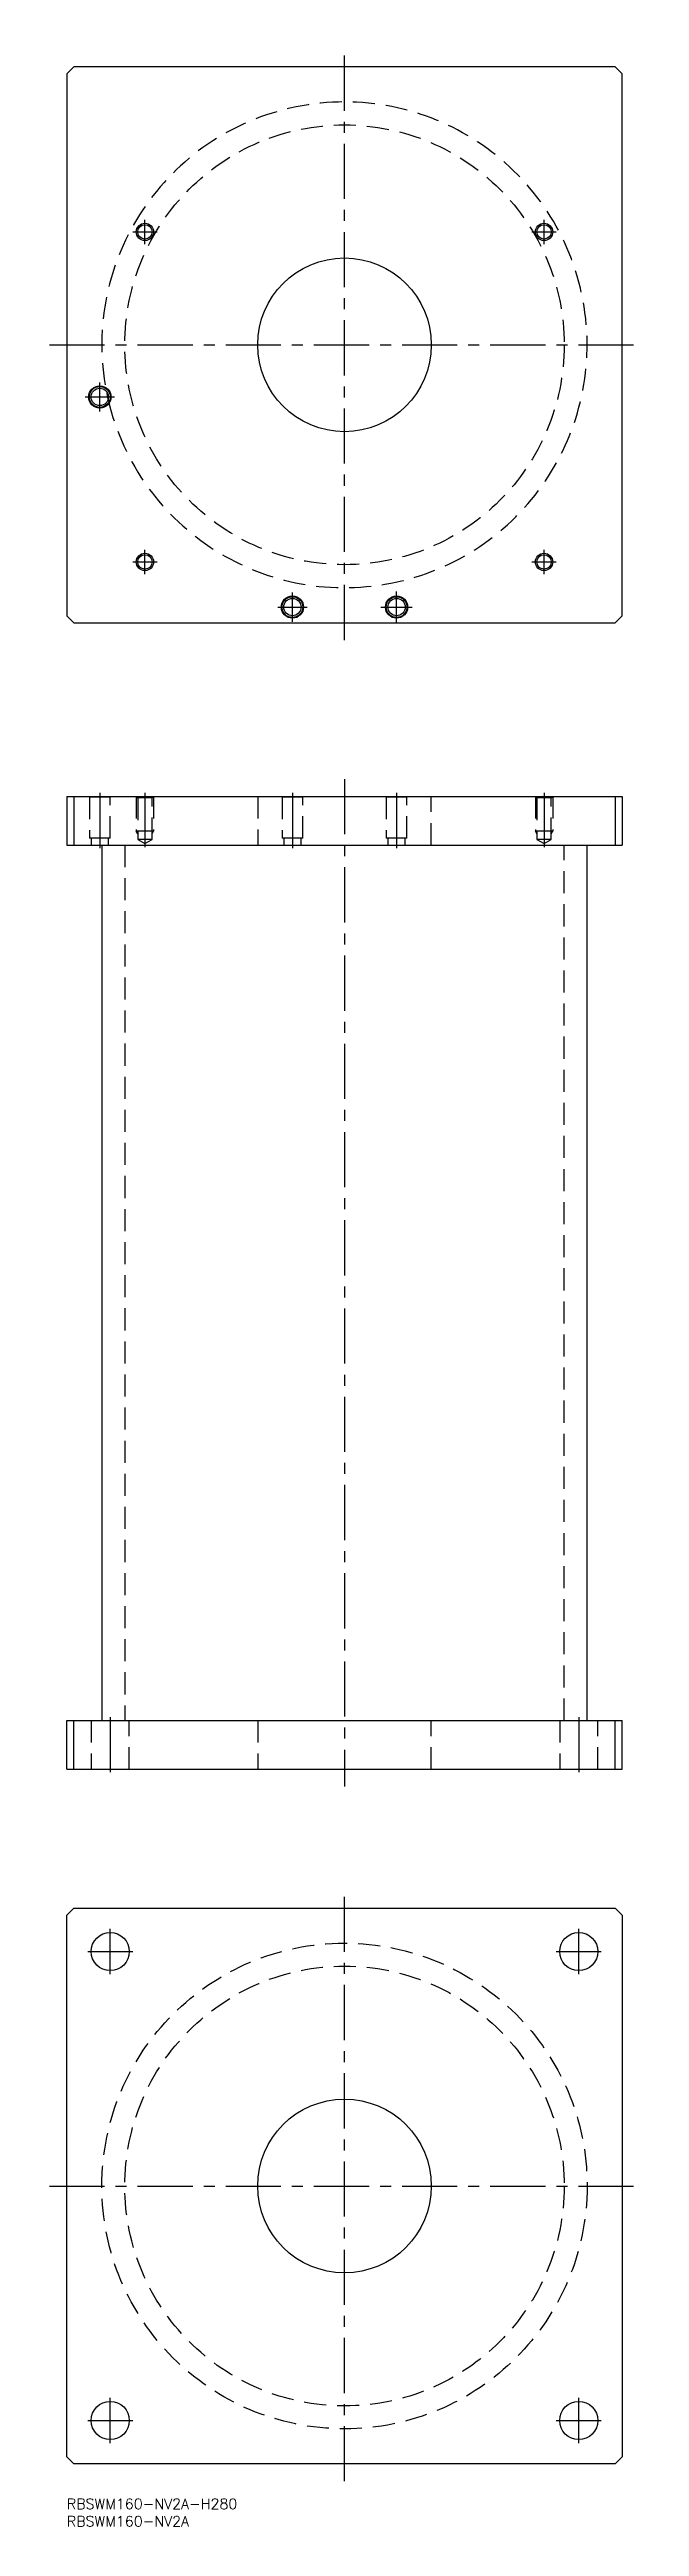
# Model space of a CAD drawing. Extents: x -5 to 165, y -8 to 705.
import ezdxf

# ---------------------------------------------------------------- set-up
doc = ezdxf.new("R2010")
doc.units = 0
doc.header["$LTSCALE"] = 0.5
doc.linetypes.add('CENTER', pattern=[50.8, 31.75, -6.35, 6.35, -6.35])
doc.linetypes.add('DASHED', pattern=[19.05, 12.7, -6.35])
for name, color, linetype in [('MSM_CENTER', 1, 'CENTER'), ('MSM_CONTINUOUS', 7, 'CONTINUOUS'), ('MSM_DASHED', 4, 'DASHED'), ('MSM_NARROW', 5, 'CONTINUOUS'), ('MSM_PART_NUMBER', 7, 'CONTINUOUS')]:
    doc.layers.add(name, color=color, linetype=linetype)
doc.styles.get("Standard").update_dxf_attribs({"font": 'txt.shx', "height": 3, "bigfont": 'bigfont.shx'})

msp = doc.modelspace()

# ---------------------------------------------------------------- linework, layer by layer
at = {"layer": 'MSM_CENTER'}
for p, q in [((80, 535), (80, 705)), ((22.5, 649), (22.5, 656)), ((137.5, 649), (137.5, 656)), ((19, 652.5), (26, 652.5)), ((134, 652.5), (141, 652.5)), ((-5, 620), (165, 620)), ((9.5, 600.8), (9.5, 609.2)), ((5.3, 605), (13.7, 605)), ((19, 557.5), (26, 557.5)), ((22.5, 554), (22.5, 561)), ((134, 557.5), (141, 557.5)), ((137.5, 554), (137.5, 561)), ((60.8, 544.5), (69.2, 544.5)), ((65, 540.3), (65, 548.7)), ((90.5, 544.5), (99.5, 544.5)), ((95, 540), (95, 549)), ((80, 495), (80, 205)), ((9.5, 491), (9.5, 475)), ((22.5, 491), (22.5, 475.407)), ((65, 491), (65, 475)), ((95, 491), (95, 475)), ((137.5, 491), (137.5, 475.407)), ((12.5, 225), (12.5, 209)), ((147.5, 225), (147.5, 209)), ((80, 5), (80, 175)), ((12.5, 151), (12.5, 164)), ((147.5, 151), (147.5, 164)), ((6, 157.5), (19, 157.5)), ((141, 157.5), (154, 157.5)), ((-5, 90), (165, 90)), ((12.5, 16), (12.5, 29)), ((147.5, 16), (147.5, 29)), ((6, 22.5), (19, 22.5)), ((141, 22.5), (154, 22.5))]:
    msp.add_line(p, q, dxfattribs=at)
at = {"layer": 'MSM_CONTINUOUS'}
for p, q in [((2, 700), (0, 698)), ((158, 700), (2, 700)), ((160, 698), (158, 700)), ((0, 698), (0, 542)), ((160, 542), (160, 698)), ((0, 542), (2, 540)), ((158, 540), (160, 542)), ((2, 540), (158, 540)), ((0, 490), (160, 490)), ((0, 490), (0, 476)), ((2, 490), (2, 476)), ((158, 490), (158, 476)), ((160, 490), (160, 476)), ((0, 476), (160, 476)), ((10.1, 476), (10.1, 224)), ((149.9, 224), (149.9, 476)), ((0, 210), (0, 224)), ((0, 224), (160, 224)), ((2, 210), (2, 224)), ((158, 210), (158, 224)), ((160, 210), (160, 224)), ((0, 210), (160, 210)), ((0, 168), (2, 170)), ((0, 12), (0, 168)), ((2, 170), (158, 170)), ((158, 170), (160, 168)), ((160, 168), (160, 12)), ((2, 10), (0, 12)), ((158, 10), (2, 10)), ((160, 12), (158, 10))]:
    msp.add_line(p, q, dxfattribs=at)
for centre, radius in [((22.5, 652.5), 2.067), ((137.5, 652.5), 2.067), ((80, 620), 25), ((9.5, 605), 3.2), ((9.5, 605), 3), ((9.5, 605), 2.5), ((22.5, 557.5), 2.067), ((137.5, 557.5), 2.067), ((65, 544.5), 3.2), ((65, 544.5), 3), ((65, 544.5), 2.5), ((95, 544.5), 3.2), ((95, 544.5), 3), ((95, 544.5), 2.5), ((12.5, 157.5), 5.5), ((147.5, 157.5), 5.5), ((80, 90), 25), ((12.5, 22.5), 5.5), ((147.5, 22.5), 5.5)]:
    msp.add_circle(centre, radius, dxfattribs=at)
msp.add_arc((80, 620), 69.9, 191.020888, 193.002068, dxfattribs=at)
at = {"layer": 'MSM_DASHED'}
for p, q in [((6.3, 490), (6.5, 489.8)), ((6.5, 489.8), (6.5, 478)), ((12.5, 489.8), (6.5, 489.8)), ((12.5, 489.8), (12.7, 490)), ((12.5, 478), (12.5, 489.8)), ((20, 490), (20.433, 489.567)), ((20, 490), (20, 480)), ((20.433, 489.567), (20.433, 477.6)), ((24.567, 489.567), (20.433, 489.567)), ((24.567, 489.567), (25, 490)), ((24.567, 477.6), (24.567, 489.567)), ((25, 490), (25, 480)), ((55, 490), (55, 476)), ((61.8, 490), (62, 489.8)), ((62, 489.8), (62, 478)), ((68, 489.8), (62, 489.8)), ((68, 489.8), (68.2, 490)), ((68, 478), (68, 489.8)), ((91.8, 490), (92, 489.8)), ((92, 489.8), (92, 478)), ((98, 489.8), (92, 489.8)), ((98, 489.8), (98.2, 490)), ((98, 478), (98, 489.8)), ((105, 476), (105, 490)), ((135, 490), (135.433, 489.567)), ((135, 490), (135, 480)), ((135.433, 489.567), (135.433, 477.6)), ((139.567, 489.567), (135.433, 489.567)), ((139.567, 489.567), (140, 490)), ((139.567, 477.6), (139.567, 489.567)), ((140, 490), (140, 480)), ((12.5, 478), (6.5, 478)), ((7, 478), (7, 476)), ((12, 476), (12, 478)), ((25, 480), (20, 480)), ((20.433, 479.25), (20, 480)), ((24.567, 479.25), (25, 480)), ((68, 478), (62, 478)), ((62.5, 478), (62.5, 476)), ((67.5, 476), (67.5, 478)), ((98, 478), (92, 478)), ((92.5, 478), (92.5, 476)), ((97.5, 476), (97.5, 478)), ((140, 480), (135, 480)), ((135.433, 479.25), (135, 480)), ((139.567, 479.25), (140, 480)), ((16.7, 476), (16.7, 224)), ((20.433, 477.6), (22.5, 476.407)), ((24.567, 477.6), (20.433, 477.6)), ((22.5, 476.407), (24.567, 477.6)), ((135.433, 477.6), (137.5, 476.407)), ((139.567, 477.6), (135.433, 477.6)), ((137.5, 476.407), (139.567, 477.6)), ((143.3, 224), (143.3, 476)), ((7, 224), (7, 210)), ((18, 210), (18, 224)), ((55, 224), (55, 210)), ((105, 210), (105, 224)), ((142, 224), (142, 210)), ((153, 210), (153, 224))]:
    msp.add_line(p, q, dxfattribs=at)
for centre, radius in [((80, 620), 63.3), ((80, 90), 69.9), ((80, 90), 63.3)]:
    msp.add_circle(centre, radius, dxfattribs=at)
msp.add_arc((80, 620), 69.9, 193.002068, 191.020888, dxfattribs=at)
at = {"layer": 'MSM_NARROW'}
for centre in [(22.5, 652.5), (137.5, 652.5), (22.5, 557.5), (137.5, 557.5)]:
    msp.add_circle(centre, 2.5, dxfattribs=at)

# ---------------------------------------------------------------- texts
at = {"layer": 'MSM_PART_NUMBER'}
for s, p in [('RBSWM160-NV2A-H280', (0, -3)), ('RBSWM160-NV2A', (0, -8))]:
    msp.add_text(s, height=3, dxfattribs=at).set_placement(p)

doc.saveas('drawing.dxf')
